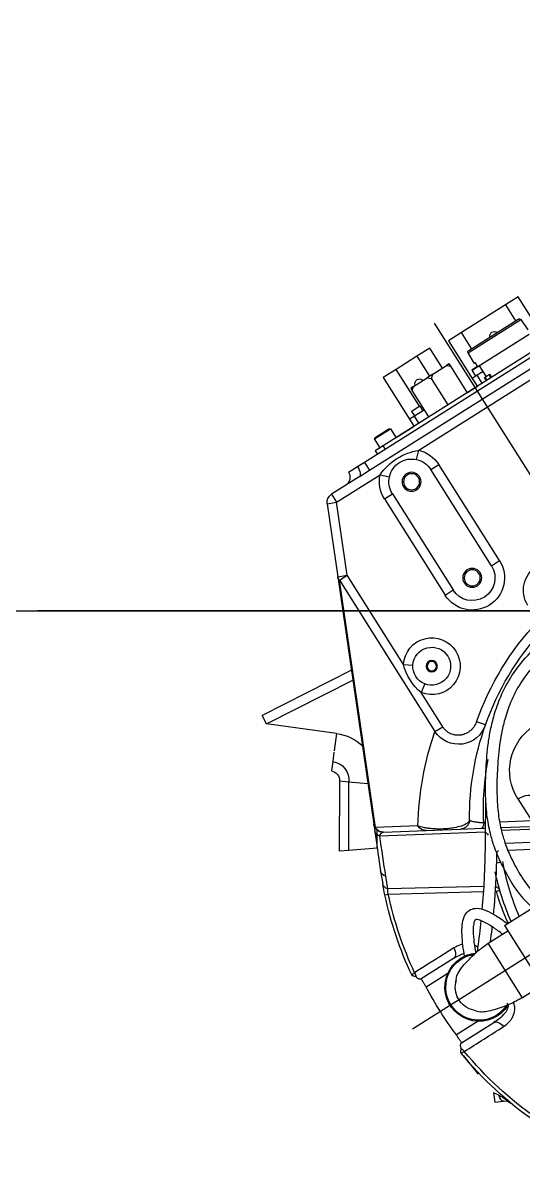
# Model space of a CAD drawing. Header units: millimetres. Extents: x 10462777 to 22643323, y 453826 to 1389191.
# Drawn here: x 11278470 to 11278734, y 583138 to 583745 of the extents above; entities that cross this region are included whole.
import ezdxf

# ---------------------------------------------------------------- set-up
doc = ezdxf.new("R2010")
doc.units = ezdxf.units.MM
doc.header["$LTSCALE"] = 200
doc.header["$MEASUREMENT"] = 0
doc.linetypes.add('CENTER2', pattern=[1.125, 0.75, -0.125, 0.125, -0.125])
doc.linetypes.add('PHANTOM', pattern=[2.5, 1.25, -0.25, 0.25, -0.25, 0.25, -0.25])
doc.layers.get('0').update_dxf_attribs({"linetype": 'CONTINUOUS'})
for name, color, linetype in [('$DDT_AUDIT_GENERATED_(1626)', 7, 'CONTINUOUS'), ('$DDT_AUDIT_GENERATED_(7CC)', 7, 'CONTINUOUS'), ('$DDT_AUDIT_GENERATED_(D3A)', 7, 'CONTINUOUS'), ('A290-7324-X343', 7, 'CONTINUOUS'), ('A290-7329-X315', 7, 'CONTINUOUS'), ('A290-7329-X401', 7, 'CONTINUOUS'), ('DV1_DEFAULT', 7, 'CONTINUOUS'), ('DV4_Default', 7, 'CONTINUOUS'), ('LIBRL_A6-BA-6X10', 7, 'CONTINUOUS')]:
    doc.layers.add(name, color=color, linetype=linetype)
doc.layers.add('LAYOUT', color=8, linetype='CONTINUOUS', lineweight=25)

# ---------------------------------------------------------------- blocks, each defined once
blk = doc.blocks.new('A$C1F6A7A18')
at = {"layer": '$DDT_AUDIT_GENERATED_(1626)', "color": 7, "linetype": 'Continuous', "ltscale": 25.4}
for p, q in [((-1003, -186), (-1003, -218)), ((-993.98, -185.53), (-1000.5, -185.36)), ((-993.98, -218.47), (-993.98, -185.53)), ((-993, -217.47), (-993, -186.53)), ((-1003, -218), (-1000.5, -218)), ((-1000.5, -218), (-1000.5, -218.64)), ((-1000.5, -218.64), (-993.98, -218.47))]:
    blk.add_line(p, q, dxfattribs=at)
for centre, start, end in [((-994, -186.53), 0, 88.5679), ((-994, -217.47), 271.4321, 0)]:
    blk.add_arc(centre, 1, start, end, dxfattribs=at)
for points, knots in [([(-1282.77, -315.22), (-1282.71, -316.06), (-1282.43, -318.9), (-1281.21, -325.11), (-1278.53, -331.57), (-1275.16, -336.3), (-1270.74, -340.78), (-1264.08, -344.88), (-1253.77, -347.88), (-1242.08, -348.52), (-1231.04, -347.72), (-1222.14, -346.19), (-1214.05, -343.92), (-1205.59, -340.55), (-1195.64, -335.17), (-1184.81, -327.98), (-1175.41, -320.96), (-1168.18, -314.51), (-1162.32, -308.47), (-1155.9, -300.32), (-1149.46, -289.07), (-1145.39, -277.14), (-1143.32, -265.14), (-1143.1, -258.93), (-1143, -255)], [0.0179049, 0.0179049, 0.0179049, 0.0179049, 0.0269953, 0.0493379, 0.0848564, 0.1104451, 0.130195, 0.1801828, 0.2445215, 0.3338851, 0.4142991, 0.4742162, 0.5200553, 0.5789476, 0.6368144, 0.6911002, 0.7418366, 0.7663527, 0.795116, 0.8309605, 0.875111, 0.9299095, 0.9626456, 1, 1, 1, 1]), ([(-1149, -255), (-1149.1, -258.76), (-1149.31, -264.69), (-1151.31, -276.02), (-1155.21, -287.17), (-1161.32, -297.58), (-1167.36, -305.09), (-1172.89, -310.7), (-1179.82, -316.8), (-1188.88, -323.5), (-1199.19, -330.3), (-1208.48, -335.26), (-1216.22, -338.31), (-1223.53, -340.34), (-1231.5, -341.71), (-1241.49, -342.47), (-1251.89, -342.03), (-1260.86, -339.66), (-1266.58, -336.35), (-1270.23, -332.8), (-1273.03, -329.04), (-1275.36, -323.69), (-1276.44, -318.36), (-1276.7, -315.9), (-1276.75, -315.23)], [0, 0, 0, 0, 0.0377127, 0.0703518, 0.1243354, 0.167568, 0.2026719, 0.2308262, 0.2555948, 0.307569, 0.3630598, 0.4216176, 0.480853, 0.5271913, 0.5874723, 0.6685725, 0.7592567, 0.8247261, 0.8757098, 0.8953708, 0.918836, 0.951994, 0.9732429, 0.9809528, 0.9809528, 0.9809528, 0.9809528]), ([(-1246.25, -368.97), (-1242.01, -365.72), (-1233.04, -359.12), (-1218.88, -349.66), (-1207.46, -342.39), (-1201.11, -338.25), (-1199.52, -337.2)], [0.1882025, 0.1882025, 0.1882025, 0.1882025, 0.2718724, 0.3619701, 0.4475517, 0.4763309, 0.4763309, 0.4763309, 0.4763309]), ([(-1224.58, -346.3), (-1225.9, -347.17), (-1233.98, -352.52), (-1242.99, -358.89), (-1250.36, -364.55), (-1251.48, -365.43)], [0.5754917, 0.5754917, 0.5754917, 0.5754917, 0.5976076, 0.7113709, 0.7320213, 0.7320213, 0.7320213, 0.7320213]), ([(-1262.25, -390.11), (-1262.24, -390.1), (-1260.33, -389.34), (-1256.6, -387.73), (-1249.85, -384.28), (-1244.95, -380.61), (-1242.78, -376.18), (-1243.22, -372.33), (-1245.63, -369.1), (-1249.78, -366.14), (-1254.78, -363.71), (-1258.23, -362.34), (-1259.62, -361.83)], [0.2664086, 0.2664086, 0.2664086, 0.2664086, 0.2667434, 0.3114882, 0.3646397, 0.4814898, 0.5321589, 0.5758352, 0.6280527, 0.6892217, 0.7437315, 0.7770632, 0.7770632, 0.7770632, 0.7770632]), ([(-1262.96, -367), (-1262.8, -367.05), (-1260.48, -367.88), (-1256.39, -369.53), (-1252.18, -371.73), (-1249.16, -374.17), (-1248.76, -375.12), (-1249.66, -376.45), (-1252.21, -378.6), (-1256.68, -381.14), (-1261.11, -383.16), (-1263.66, -384.21), (-1263.95, -384.33)], [0.2704372, 0.2704372, 0.2704372, 0.2704372, 0.2753109, 0.3418305, 0.4127989, 0.468936, 0.5638107, 0.6261936, 0.7066016, 0.7999437, 0.8755431, 0.8847871, 0.8847871, 0.8847871, 0.8847871]), ([(-1256.55, -369.42), (-1256.94, -369.73), (-1259.08, -371.44), (-1261.22, -373.18), (-1262.98, -374.63)], [0.76306744, 0.76306744, 0.76306744, 0.76306744, 0.77026057, 0.80231725, 0.80231725, 0.80231725, 0.80231725]), ([(-1263.65, -382.97), (-1263.19, -382.59), (-1258.92, -379.03), (-1254.76, -375.64), (-1251.02, -372.68)], [0.07327539, 0.07327539, 0.07327539, 0.07327539, 0.08211468, 0.15670517, 0.15670517, 0.15670517, 0.15670517])]:
    blk.add_open_spline(points, degree=3, knots=knots, dxfattribs=at)
at = {"layer": '$DDT_AUDIT_GENERATED_(7CC)', "color": 7, "linetype": 'Continuous', "ltscale": 25.4}
for p, q in [((-1259.75, -363.7), (-1259.75, -345.69)), ((-1259.75, -363.7), (-1300.25, -363.7)), ((-1297, -363.7), (-1297, -375.9)), ((-1263, -375.9), (-1263, -363.7)), ((-1297, -375.9), (-1263, -375.9))]:
    blk.add_line(p, q, dxfattribs=at)
for radius, start, end in [(18, 154.36877, 0), (17.5, 156.27745, 0), (17.5, 0, 23.05321), (18, 0, 25.91524), (12.5, 225.02466, 319.56682)]:
    blk.add_arc((-1280, -392.4), radius, start, end, dxfattribs=at)
for points, knots in [([(-1297, -375.9), (-1296.82, -378.61), (-1296.56, -382.35), (-1295.46, -387.91), (-1294.38, -392.18), (-1293.06, -396.05), (-1291.39, -399.35), (-1289.92, -400.5), (-1288.84, -401.24)], [0, 0, 0, 0, 0.194691, 0.309938, 0.437506, 0.577956, 0.732799, 1, 1, 1, 1]), ([(-1271.16, -401.24), (-1269.95, -400.38), (-1268.22, -398.99), (-1266.05, -393.82), (-1264.62, -388.53), (-1263.4, -382.25), (-1263.15, -378.34), (-1263, -375.9)], [0, 0, 0, 0, 0.298008, 0.494105, 0.672828, 0.822336, 1, 1, 1, 1])]:
    blk.add_open_spline(points, degree=3, knots=knots, dxfattribs=at)
at = {"layer": '$DDT_AUDIT_GENERATED_(D3A)', "color": 7, "linetype": 'Continuous', "ltscale": 25.4}
for p, q in [((-1011.5, -223.75), (-1011.5, -230)), ((-1011.5, -263.25), (-1011.5, -274.5)), ((-1011.5, -284.5), (-1011.5, -287.5)), ((-1011.5, -287.5), (-1011.5, -287.5))]:
    blk.add_line(p, q, dxfattribs=at)
at = {"layer": 'A290-7324-X343', "color": 7, "linetype": 'Continuous', "ltscale": 25.4}
blk.add_line((-1134.26, -390.91), (-1138.09, -394.12), dxfattribs=at)
at = {"layer": 'A290-7329-X315', "color": 7, "linetype": 'Continuous', "ltscale": 25.4}
for p, q in [((-1102.61, -413.07), (-1107.4, -362.15)), ((-1102.58, -360.01), (-1097.63, -412.6)), ((-1157.89, -384.67), (-1151.82, -392.61)), ((-1126.6, -384.48), (-1133.65, -390.4)), ((-1126.6, -384.48), (-1102.61, -413.07)), ((-1189.21, -398.71), (-1181.12, -393.55)), ((-1182.27, -412), (-1151.82, -392.61)), ((-1151.82, -392.61), (-1148.79, -396.58)), ((-1138.09, -394.12), (-1141.92, -397.34)), ((-1189.21, -398.71), (-1182.27, -412)), ((-1148.79, -396.58), (-1179.95, -416.43)), ((-1182.27, -412), (-1179.95, -416.43)), ((-1102.61, -413.07), (-1097.63, -412.6)), ((-1318.76, -417.13), (-1306.3, -418.55))]:
    blk.add_line(p, q, dxfattribs=at)
for radius, start, end in [(25, 40, 76.36627), (10, 40, 127.40655), (5, 40.00272, 127.40382)]:
    blk.add_arc((-1145.75, -400.55), radius, start, end, dxfattribs=at)
at = {"layer": 'A290-7329-X401', "color": 7, "linetype": 'Continuous', "ltscale": 25.4}
for p, q in [((-1018.56, -295.5), (-1018.56, -170.5)), ((-1013.61, -170.5), (-1013.61, -295.5)), ((-1013.5, -295.5), (-1013.5, -170.5)), ((-1023.5, -267.96), (-1023.5, -182.04)), ((-1095.5, -263), (-1035.5, -263)), ((-1095.5, -268), (-1095.5, -263)), ((-1035.5, -268), (-1035.5, -263)), ((-1095.5, -268), (-1035.5, -268)), ((-1027.03, -271.5), (-1023.5, -267.96)), ((-1023.5, -292.04), (-1027.03, -288.5)), ((-1035.5, -292), (-1095.5, -292)), ((-1095.5, -297), (-1095.5, -292)), ((-1035.5, -297), (-1095.5, -297)), ((-1035.5, -297), (-1035.5, -292)), ((-1023.5, -319.33), (-1023.5, -292.04)), ((-1013.61, -295.5), (-1018.56, -295.5)), ((-1018.5, -302.04), (-1018.56, -295.5)), ((-1013.61, -295.5), (-1013.5, -295.5)), ((-1013.5, -299.86), (-1013.5, -295.5)), ((-1018.5, -302.04), (-1018.5, -319.33)), ((-1013.5, -305.5), (-1013.5, -299.86)), ((-1164.83, -315.54), (-1160.9, -318.63)), ((-1227.07, -340.82), (-1239.67, -319)), ((-1236.61, -317.23), (-1223.37, -340.15)), ((-1216.34, -338.18), (-1228.44, -317.23)), ((-1059.07, -335.16), (-1023.5, -319.33)), ((-1018.5, -319.33), (-1023.5, -319.33)), ((-1021.47, -323.89), (-1023.5, -319.33)), ((-1214.97, -337.63), (-1222.55, -324.5)), ((-1207, -322), (-1220.72, -322)), ((-1220.72, -322), (-1212.31, -336.57)), ((-1021.47, -323.89), (-1057.04, -339.73)), ((-1129.35, -331.11), (-1132.28, -335.16)), ((-1114.72, -335.16), (-1117.65, -331.11)), ((-1057.04, -339.73), (-1177.6, -393.41)), ((-1153.58, -335.16), (-1132.28, -335.16)), ((-1153.58, -339.99), (-1153.58, -335.16)), ((-1114.72, -335.16), (-1059.07, -335.16)), ((-1059.07, -339.99), (-1059.07, -335.16)), ((-1057.04, -339.73), (-1059.07, -335.16)), ((-1224.58, -346.38), (-1224.69, -344.94)), ((-1184.58, -394.08), (-1212.43, -345.85)), ((-1209.88, -346.45), (-1210.94, -344.61)), ((-1208.56, -343.07), (-1208.05, -343.95)), ((-1179.63, -393.67), (-1059.07, -339.99)), ((-1059.07, -339.99), (-1153.58, -339.99)), ((-1229.44, -349.57), (-1230.3, -347.46)), ((-1204.29, -356.13), (-1209.88, -346.45)), ((-1242.12, -357.55), (-1242.63, -355.76)), ((-1195.22, -371.85), (-1204.29, -356.13)), ((-1212.95, -406.66), (-1238.64, -363.41)), ((-1236.5, -361.83), (-1210.43, -405.33)), ((-1183.96, -391.34), (-1195.22, -371.85)), ((-1190.89, -374.18), (-1179.63, -393.67)), ((-1177.6, -393.41), (-1181.1, -394.97)), ((-1300, -415.83), (-1300, -395.65)), ((-1260, -395.65), (-1260, -415.83)), ((-1181.1, -394.97), (-1200.48, -403.6)), ((-1295, -402.35), (-1295, -415.91)), ((-1265, -415.91), (-1265, -402.35)), ((-1210.43, -405.33), (-1204.22, -402.72)), ((-1200.48, -403.6), (-1206.78, -406.27)), ((-1212.3, -408.4), (-1212.95, -406.66)), ((-1335.86, -417.76), (-1337.73, -413.54)), ((-1331.29, -415.72), (-1335.86, -417.76)), ((-1333.86, -413.96), (-1331.29, -415.72))]:
    blk.add_line(p, q, dxfattribs=at)
for centre, radius in [((-1095.5, -280), 5), ((-1095.5, -280), 4.25), ((-1035.5, -280), 5), ((-1035.5, -280), 4.25), ((-1123.5, -323), 3), ((-1123.5, -323), 2.5)]:
    blk.add_circle(centre, radius, dxfattribs=at)
for centre, radius, start, end in [((-1123.5, -248), 15, 270, 0), ((-1280, -225), 146.5, 321.82814, 344.42192), ((-1280, -225), 151.5, 321.82814, 345.47366), ((-1095.5, -280), 17, 90, 270), ((-1035.5, -280), 17, 45.09913, 90), ((-1095.5, -280), 12, 90, 270), ((-1035.5, -280), 12, 45.09913, 90), ((-1035.5, -280), 12, 314.90087, 45.09913), ((-1051.15, -280), 30.15, 336.46398, 23.53602), ((-1035.5, -280), 12, 270, 314.90087), ((-1207, -294), 28, 270, 0), ((-1035.5, -280), 17, 270, 314.90087), ((-713.85, -289.9), 299.82, 181.0702, 181.90348), ((-1123.5, -323), 15, 305.81692, 234.18308), ((-1013.5, -310.5), 5, 90, 180), ((-1280, -225), 146.5, 301.89129, 321.82814), ((-1153.24, -325.02), 14.97, 140.70826, 268.68072), ((-1123.5, -323), 10, 305.81692, 234.18308), ((-1023.5, -319.33), 5, 294, 0), ((-1275, -225), 136.5, 299.37238, 313.50177), ((-1123.5, -323), 10, 234.18308, 305.81692), ((-1123.5, -308.82), 27.77, 251.5727, 288.4273), ((-1215.22, -354.16), 8.76, 71.45717, 87.62766), ((-1280, -239.49), 161.5, 303.48944, 321.51451), ((-1280, -225), 131, 278.89245, 292.09007), ((-1199.96, -353.63), 5, 121.89129, 210), ((-1280, -225), 136, 278.56302, 290.18621), ((-1280, -225), 137.86, 278.4466, 285.94902), ((-1179.63, -388.84), 5, 210, 294), ((-1280, -225), 195.5, 247.16275, 262.83725), ((-1280, -225), 193.64, 247.29894, 262.70106), ((-1214.07, -401.49), 5.29, 282.25198, 313.4734), ((-1280, -225), 195.5, 290.25966, 291.99493), ((-1349.07, -438.24), 28.65, 57.94895, 73.1187), ((-1342.3, -415.58), 5, 24, 71.89705), ((-1280, -225), 195.5, 277.16275, 290.25966), ((-1280, -225), 193.64, 277.29894, 290.25966), ((-1755.11, -471.18), 453.74, 6.60634, 6.84844), ((-1280, -225), 191.5, 265.50748, 274.49252)]:
    blk.add_arc(centre, radius, start, end, dxfattribs=at)
for centre, major_axis, ratio, start_param, end_param in [((-1013.5, -302.04), (5, 0), 0.43589, 1.570796, 3.141593), ((-1211, -322), (0, -8), 0.5, 1.570796, 3.141593), ((-1059.07, -335.16), (2.03, -4.57), 0.835078, 5.793364, 6.283185), ((-1205.55, -343.95), (4.33, 2.5), 0.27735, 2.018629, 3.141593), ((-1241.26, -360.57), (1.37, -4.81), 0.691184, 2.229461, 3.141593), ((-1190.89, -369.35), (4.33, 2.5), 0.955319, 3.141593, 4.208354), ((-1305, -395.65), (-5, 0), 0.623838, 3.141593, 4.621252), ((-1255, -395.65), (5, 0), 0.623838, 1.661933, 3.141593), ((-1188.82, -392.93), (-5.07, -1.04), 0.586822, 2.430526, 3.334486), ((-1183.14, -390.4), (2.03, -4.57), 0.677634, 5.301144, 6.283185), ((-1179.63, -388.84), (4.33, 2.5), 0.955319, 3.141593, 4.208354), ((-1179.63, -388.84), (-2.03, 4.57), 0.835078, 2.651772, 3.141593), ((-1208.65, -401.63), (1.87, -4.64), 0.726759, 5.297008, 6.283185), ((-1202.52, -399.03), (2.03, -4.57), 0.723904, 5.278653, 6.283185), ((-1333.16, -411.51), (4.57, 2.03), 0.413033, 3.141593, 4.379749), ((-1305, -420.18), (5, 0), 0.624783, 1.006464, 1.490942), ((-1255, -420.18), (-5, 0), 0.624783, 4.792244, 5.276721)]:
    blk.add_ellipse(centre, major_axis=major_axis, ratio=ratio, start_param=start_param, end_param=end_param, dxfattribs=at)
for points, knots in [([(-1160.9, -318.63), (-1161.48, -319.38), (-1161.96, -320.18), (-1162.53, -321.47), (-1162.69, -321.92), (-1162.96, -322.83), (-1163.06, -323.28), (-1163.2, -324.21), (-1163.24, -324.68), (-1163.26, -325.38), (-1163.26, -325.62), (-1163.23, -326.09), (-1163.21, -326.33), (-1163.13, -327.03), (-1163.05, -327.49), (-1162.87, -328.17), (-1162.8, -328.39), (-1162.65, -328.84), (-1162.57, -329.06), (-1162.11, -330.16), (-1161.63, -330.96), (-1160.88, -331.87), (-1160.72, -332.05), (-1160.39, -332.39), (-1160.23, -332.55), (-1159.7, -333.03), (-1159.33, -333.31), (-1158.55, -333.83), (-1158.13, -334.06), (-1157.27, -334.46), (-1156.83, -334.63), (-1155.93, -334.89), (-1155.47, -334.99), (-1154.53, -335.13), (-1154.06, -335.16), (-1153.58, -335.16)], [0, 0, 0, 0, 0.125, 0.125, 0.1875, 0.1875, 0.25, 0.25, 0.3125, 0.3125, 0.34375, 0.34375, 0.375, 0.375, 0.4375, 0.4375, 0.46875, 0.46875, 0.5, 0.5, 0.625, 0.625, 0.65625, 0.65625, 0.6875, 0.6875, 0.75, 0.75, 0.8125, 0.8125, 0.875, 0.875, 0.9375, 0.9375, 1, 1, 1, 1]), ([(-1208.05, -343.95), (-1207.72, -344.45), (-1207.4, -344.91), (-1206.92, -345.57), (-1206.76, -345.78), (-1206.45, -346.19), (-1206.3, -346.38), (-1205.86, -346.94), (-1205.58, -347.27), (-1205.04, -347.88), (-1204.79, -348.14), (-1204.32, -348.59), (-1204.1, -348.78), (-1203.7, -349.09), (-1203.52, -349.21), (-1203.19, -349.38), (-1203.05, -349.43), (-1202.8, -349.46), (-1202.69, -349.44), (-1202.6, -349.39)], [0, 0, 0, 0, 0.125, 0.125, 0.1875, 0.1875, 0.25, 0.25, 0.375, 0.375, 0.5, 0.5, 0.625, 0.625, 0.75, 0.75, 0.875, 0.875, 1, 1, 1, 1]), ([(-1202.6, -349.39), (-1202.92, -349.59), (-1203.17, -349.91), (-1203.49, -350.83), (-1203.57, -351.42), (-1203.52, -352.9), (-1203.4, -353.77), (-1202.88, -355.91), (-1202.47, -357.19), (-1201.53, -359.48), (-1201.17, -360.28), (-1200.32, -362), (-1199.84, -362.91), (-1198.81, -364.7), (-1198.25, -365.59), (-1197.15, -367.26), (-1196.61, -368.03), (-1195.56, -369.42), (-1195.05, -370.05), (-1194.1, -371.17), (-1193.64, -371.66), (-1192.35, -373), (-1191.58, -373.67), (-1190.89, -374.18)], [0, 0, 0, 0, 0.125, 0.125, 0.25, 0.25, 0.375, 0.375, 0.5, 0.5, 0.5625, 0.5625, 0.625, 0.625, 0.6875, 0.6875, 0.75, 0.75, 0.8125, 0.8125, 0.875, 0.875, 1, 1, 1, 1]), ([(-1304.54, -392.55), (-1304.54, -391.24), (-1304.38, -389.96), (-1303.88, -388.1), (-1303.67, -387.48), (-1303.27, -386.58), (-1303.12, -386.28), (-1302.8, -385.7), (-1302.63, -385.41), (-1302.25, -384.85), (-1302.05, -384.58), (-1301.61, -384.05), (-1301.37, -383.79), (-1300.6, -383.05), (-1300.03, -382.61), (-1299.04, -382.05), (-1298.68, -381.88), (-1297.96, -381.6), (-1297.58, -381.49), (-1296.98, -381.35), (-1296.77, -381.32), (-1296.55, -381.29), (-1296.52, -381.28), (-1296.5, -381.28)], [0, 0, 0, 0, 0.25, 0.25, 0.375, 0.375, 0.4375, 0.4375, 0.5, 0.5, 0.5625, 0.5625, 0.625, 0.625, 0.75, 0.75, 0.8125, 0.8125, 0.875, 0.875, 0.90625, 0.90625, 0.9099428, 0.9099428, 0.9099428, 0.9099428]), ([(-1262.05, -381.61), (-1261.93, -381.65), (-1261.8, -381.7), (-1261.32, -381.88), (-1260.97, -382.05), (-1260.44, -382.34), (-1260.26, -382.46), (-1260.08, -382.58)], [0.1667028, 0.1667028, 0.1667028, 0.1667028, 0.1875, 0.1875, 0.25, 0.25, 0.2862721, 0.2862721, 0.2862721, 0.2862721]), ([(-1295, -384.37), (-1295.15, -384.35), (-1295.3, -384.33), (-1295.6, -384.34), (-1295.76, -384.36), (-1296.19, -384.47), (-1296.46, -384.6), (-1296.94, -384.92), (-1297.16, -385.12), (-1297.55, -385.54), (-1297.72, -385.76), (-1298.03, -386.23), (-1298.17, -386.48), (-1298.43, -386.97), (-1298.54, -387.23), (-1298.86, -387.99), (-1299.04, -388.52), (-1299.49, -390.11), (-1299.69, -391.21), (-1299.94, -393.42), (-1300, -394.53), (-1300, -395.65)], [0, 0, 0, 0, 0.03125, 0.03125, 0.0625, 0.0625, 0.125, 0.125, 0.1875, 0.1875, 0.25, 0.25, 0.3125, 0.3125, 0.375, 0.375, 0.5, 0.5, 0.75, 0.75, 1, 1, 1, 1]), ([(-1256.33, -387.53), (-1256.19, -387.92), (-1256.06, -388.32), (-1255.62, -389.96), (-1255.46, -391.24), (-1255.46, -392.55)], [0.6707416, 0.6707416, 0.6707416, 0.6707416, 0.75, 0.75, 1, 1, 1, 1]), ([(-1260, -395.65), (-1260, -394.53), (-1260.06, -393.42), (-1260.3, -391.36), (-1260.46, -390.4), (-1260.7, -389.46)], [0, 0, 0, 0, 0.25, 0.25, 0.4690661, 0.4690661, 0.4690661, 0.4690661]), ([(-1255.46, -392.55), (-1255.45, -395.15), (-1255.44, -397.76), (-1255.44, -400.36), (-1255.42, -405.93), (-1255.41, -411.5), (-1255.4, -417.07)], [0, 0, 0, 0, 0.318481, 0.318481, 0.318481, 1, 1, 1, 1]), ([(-1304.38, -418.97), (-1304.34, -418.98), (-1304.31, -418.98), (-1304.24, -418.98), (-1304.21, -418.97), (-1304.1, -418.95), (-1304.03, -418.93), (-1303.81, -418.82), (-1303.65, -418.71), (-1303.32, -418.43), (-1303.14, -418.27), (-1302.75, -417.92), (-1302.55, -417.73), (-1302.33, -417.54)], [0, 0, 0, 0, 0.0625, 0.0625, 0.125, 0.125, 0.25, 0.25, 0.5, 0.5, 0.75, 0.75, 1, 1, 1, 1]), ([(-1302.33, -417.54), (-1302.09, -417.52), (-1301.88, -417.47), (-1301.51, -417.38), (-1301.35, -417.32), (-1301.05, -417.2), (-1300.92, -417.13), (-1300.69, -416.99), (-1300.59, -416.92), (-1300.33, -416.69), (-1300.2, -416.53), (-1300.04, -416.19), (-1300, -416.01), (-1300, -415.83)], [0, 0, 0, 0, 0.125, 0.125, 0.25, 0.25, 0.375, 0.375, 0.5, 0.5, 0.75, 0.75, 1, 1, 1, 1]), ([(-1300, -415.83), (-1300, -415.83), (-1299.97, -415.83), (-1299.87, -415.83), (-1299.83, -415.83), (-1299.74, -415.83), (-1299.68, -415.84), (-1299.49, -415.84), (-1299.34, -415.84), (-1298.98, -415.85), (-1298.77, -415.85), (-1298.31, -415.86), (-1298.05, -415.86), (-1297.51, -415.87), (-1297.22, -415.88), (-1296.62, -415.89), (-1296.3, -415.89), (-1295.66, -415.9), (-1295.33, -415.91), (-1295, -415.91)], [0, 0, 0, 0, 0.125, 0.125, 0.1875, 0.1875, 0.25, 0.25, 0.375, 0.375, 0.5, 0.5, 0.625, 0.625, 0.75, 0.75, 0.875, 0.875, 1, 1, 1, 1]), ([(-1265, -415.91), (-1264.67, -415.91), (-1264.35, -415.9), (-1263.87, -415.89), (-1263.71, -415.89), (-1263.39, -415.89), (-1263.24, -415.88), (-1262.78, -415.88), (-1262.5, -415.87), (-1261.95, -415.86), (-1261.7, -415.86), (-1261.24, -415.85), (-1261.03, -415.85), (-1260.66, -415.84), (-1260.51, -415.84), (-1260.26, -415.83), (-1260.16, -415.83), (-1260.03, -415.83), (-1260, -415.83), (-1260, -415.83)], [0, 0, 0, 0, 0.125, 0.125, 0.1875, 0.1875, 0.25, 0.25, 0.375, 0.375, 0.5, 0.5, 0.625, 0.625, 0.75, 0.75, 0.875, 0.875, 1, 1, 1, 1]), ([(-1260, -415.83), (-1260, -416.01), (-1259.96, -416.19), (-1259.8, -416.52), (-1259.68, -416.68), (-1259.42, -416.91), (-1259.32, -416.99), (-1259.09, -417.13), (-1258.96, -417.2), (-1258.66, -417.32), (-1258.5, -417.38), (-1258.12, -417.47), (-1257.91, -417.52), (-1257.67, -417.54)], [0, 0, 0, 0, 0.25, 0.25, 0.5, 0.5, 0.625, 0.625, 0.75, 0.75, 0.875, 0.875, 1, 1, 1, 1]), ([(-1257.67, -417.54), (-1257.45, -417.73), (-1257.25, -417.92), (-1256.86, -418.27), (-1256.68, -418.43), (-1256.35, -418.71), (-1256.19, -418.82), (-1255.97, -418.93), (-1255.9, -418.95), (-1255.79, -418.97), (-1255.76, -418.98), (-1255.69, -418.98), (-1255.66, -418.98), (-1255.62, -418.97)], [0, 0, 0, 0, 0.25, 0.25, 0.5, 0.5, 0.75, 0.75, 0.875, 0.875, 0.9375, 0.9375, 1, 1, 1, 1]), ([(-1255.4, -417.07), (-1255.43, -417.37), (-1255.47, -417.63), (-1255.52, -418.1), (-1255.55, -418.3), (-1255.58, -418.63), (-1255.6, -418.76), (-1255.62, -418.93), (-1255.62, -418.97), (-1255.62, -418.97)], [0, 0, 0, 0, 0.25, 0.25, 0.5, 0.5, 0.75, 0.75, 1, 1, 1, 1])]:
    blk.add_open_spline(points, degree=3, knots=knots, dxfattribs=at)
for points in [[(-1304.6, -417.07), (-1304.58, -408.9), (-1304.57, -400.72), (-1304.54, -392.55)], [(-1204.22, -402.72), (-1197.88, -399.93), (-1191.34, -397.06), (-1184.58, -394.08)]]:
    blk.add_open_spline(points, degree=3, dxfattribs=at)
at = {"layer": 'DV4_Default', "color": 1, "linetype": 'CENTER2', "ltscale": 25.4}
for p, q in [((-1280, -30.56), (-1280, -433.89)), ((-1494.65, -225), (-971.26, -225))]:
    blk.add_line(p, q, dxfattribs=at)
at = {"layer": 'LIBRL_A6-BA-6X10', "color": 7, "linetype": 'Continuous', "ltscale": 25.4}
for p, q in [((-1011.5, -167.5), (-1011.5, -282.5)), ((-1006.5, -180.25), (-983, -180.25)), ((-983, -180.25), (-983, -188.25)), ((-983, -188.25), (-993, -188.25)), ((-983, -188.25), (-983, -215.75)), ((-1009.5, -215), (-1011.5, -215)), ((-1009.5, -215.27), (-1011.5, -215.27)), ((-1009.5, -217.73), (-1011.5, -217.73)), ((-1011.5, -218), (-1009.5, -218)), ((-1009.5, -218), (-1009.5, -215)), ((-1009.5, -217), (-1003, -217)), ((-1006.5, -217), (-1006.5, -220.75)), ((-1002.8, -221.5), (-1002.8, -218)), ((-1002.5, -220.98), (-1002.5, -218)), ((-993, -215.75), (-983, -215.75)), ((-983, -215.75), (-983, -223.75)), ((-1011.5, -220.75), (-1006.5, -220.75)), ((-1006.5, -223.75), (-1011.5, -223.75)), ((-1006.5, -220.75), (-1006.5, -223.75)), ((-1006.5, -221.5), (-1002.8, -221.5)), ((-983, -223.75), (-1006.5, -223.75)), ((-1002.8, -221.5), (-1002.5, -220.98)), ((-1011.5, -230), (-995.04, -230)), ((-993.5, -231.74), (-995.04, -230)), ((-995.04, -230), (-993.5, -230)), ((-993.5, -231.74), (-995.04, -230)), ((-993.5, -230), (-993.5, -231.74)), ((-993.5, -240.26), (-993.5, -231.74)), ((-993.5, -234.25), (-981, -234.25)), ((-981, -234.25), (-981, -242.25)), ((-1011.5, -242), (-995.04, -242)), ((-995.04, -242), (-993.5, -240.26)), ((-993.5, -243.74), (-995.04, -242)), ((-993.5, -240.26), (-993.5, -243.74)), ((-981, -242.25), (-993.5, -242.25)), ((-981, -242.25), (-981, -255.25)), ((-993.5, -252.26), (-993.5, -243.74)), ((-1011.5, -254), (-995.04, -254)), ((-1007, -254), (-1007, -260.25)), ((-995.04, -254), (-993.5, -252.26)), ((-995.04, -254), (-993.5, -252.26)), ((-993.5, -254), (-995.04, -254)), ((-993.5, -252.26), (-993.5, -254)), ((-1011.5, -260.25), (-1007, -260.25)), ((-1004.2, -255), (-1007, -255)), ((-1007, -260), (-1004.2, -260)), ((-1007, -260.25), (-1007, -263.25)), ((-1004.2, -255), (-1004.2, -260)), ((-1004, -255.35), (-1004.2, -255)), ((-1004.2, -260), (-1004, -259.65)), ((-1004.06, -255.25), (-981, -255.25)), ((-1004, -259.65), (-1004, -255.35)), ((-981, -255.25), (-981, -263.25)), ((-1007, -263.25), (-1011.5, -263.25)), ((-981, -263.25), (-1007, -263.25)), ((-1005.9, -274.5), (-1011.5, -274.5)), ((-1005.9, -274.5), (-1005.9, -274.5)), ((-1005.5, -275.19), (-1005.9, -274.5)), ((-1005.9, -274.5), (-1005.9, -274.5)), ((-1005.9, -284.5), (-1005.9, -274.5)), ((-1005.5, -275.19), (-1005.9, -274.5)), ((-1005.5, -283.81), (-1005.5, -275.19)), ((-1005.5, -283.81), (-1005.5, -275.19)), ((-1013.5, -282.5), (-1011.5, -282.5)), ((-1011.5, -282.5), (-1011.5, -287.5)), ((-1011.5, -284.5), (-1005.9, -284.5)), ((-1005.9, -284.5), (-1005.5, -283.81)), ((-1005.9, -284.5), (-1005.5, -283.81)), ((-1005.9, -284.5), (-1005.9, -284.5)), ((-1005.9, -284.5), (-1005.9, -284.5)), ((-1011.5, -287.5), (-1013.5, -287.5))]:
    blk.add_line(p, q, dxfattribs=at)
for centre, start, end in [((-994, -202), 0, 66.42182), ((-994, -202), 293.57818, 0), ((-994, -248.75), 0, 78.46304), ((-994, -248.75), 281.53696, 0)]:
    blk.add_arc(centre, 2.5, start, end, dxfattribs=at)
blk = doc.blocks.new('A$C7DA30AB0')
at = {"layer": 'DV1_DEFAULT', "color": 1, "linetype": 'CENTER2', "ltscale": 7}
for p, q in [((5992.89, 3025.99, 0), (0, 3025.99, 0)), ((59.09, 3025.99, 0), (6051.98, 3025.99, 0))]:
    blk.add_line(p, q, dxfattribs=at)
at = {"layer": 'LAYOUT', "color": 6, "linetype": 'PHANTOM'}
blk.add_circle((3030.45, 3025.99, 0), 2693.02, dxfattribs=at)

msp = doc.modelspace()

# ---------------------------------------------------------------- block references
at = {"ltscale": 10}
msp.add_blockref('A$C7DA30AB0', (11276684.40366, 580408.4363, 0), dxfattribs=at)
at = {"xscale": -1, "rotation": 302.2848237538398}
msp.add_blockref('A$C1F6A7A18', (11278358.49284, 584527.58293, 8.6), dxfattribs=at)

doc.saveas('drawing.dxf')
